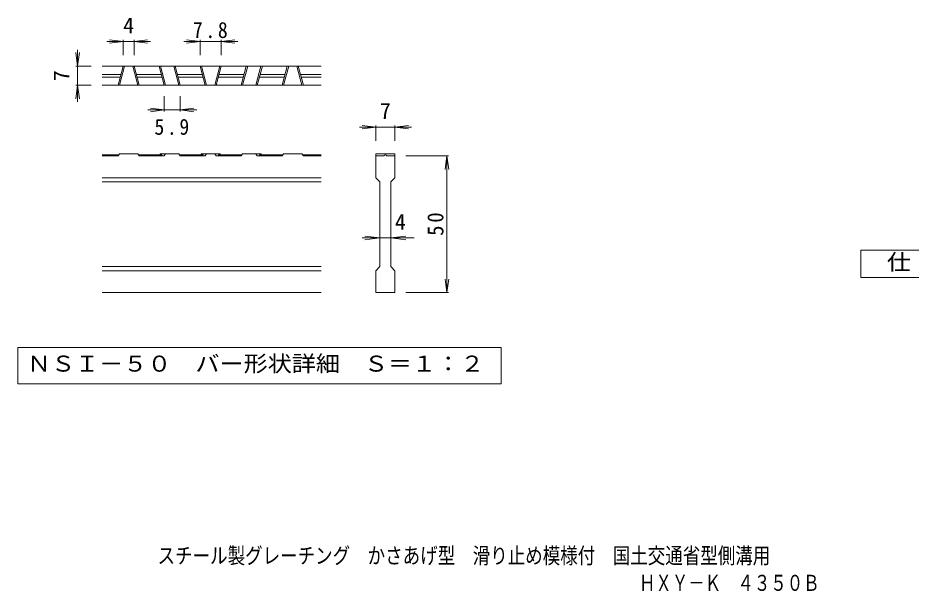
# Model space of a CAD drawing. Units: millimetres on the paper, enlarged 5 times, with parts at other scales. Extents: x -735 to 819, y -687 to 599.
# Drawn here: x -552 to 265, y -687 to -163 of the extents above; entities that cross this region are included whole.
import ezdxf
from ezdxf.enums import TextEntityAlignment as Align

# ---------------------------------------------------------------- set-up
doc = ezdxf.new("R2010")
doc.units = ezdxf.units.MM
doc.header["$LTSCALE"] = 5
for name, color, linetype, lineweight in [('D-0', 7, 'Continuous', 9), ('D-2', 3, 'Continuous', 9), ('D-4', 7, 'Continuous', 9), ('F-4_F-4ﾚｲﾔ', 2, 'Continuous', 9)]:
    doc.layers.add(name, color=color, linetype=linetype, lineweight=lineweight)
doc.layers.add('F-5_F-5ﾚｲﾔ', color=2, linetype='Continuous')
doc.styles.add('ＭＳ ゴシック', font='')
doc.styles.get('ＭＳ ゴシック').set_extended_font_data('MS Gothic')

msp = doc.modelspace()

# ---------------------------------------------------------------- linework, layer by layer
at = {"layer": 'D-0'}
msp.add_lwpolyline([(-551.579, -463.836), (-551.579, -497.062), (-109.925, -497.062), (-109.925, -463.836)], close=True, dxfattribs=at)
at = {"layer": 'D-2'}
for p, q in [((-274.502, -206.836), (-474.502, -206.836)), ((-460.049, -224.336), (-455.36, -206.836)), ((-458.755, -224.336), (-454.065, -206.836)), ((-441.964, -224.336), (-446.654, -206.836)), ((-440.67, -224.336), (-445.36, -206.836)), ((-422.549, -206.836), (-417.86, -224.336)), ((-421.255, -206.836), (-416.565, -224.336)), ((-404.464, -224.336), (-409.154, -206.836)), ((-403.17, -224.336), (-407.86, -206.836)), ((-385.049, -206.836), (-380.36, -224.336)), ((-383.755, -206.836), (-379.065, -224.336)), ((-366.964, -206.836), (-371.654, -224.336)), ((-365.67, -206.836), (-370.36, -224.336)), ((-347.549, -224.336), (-342.86, -206.836)), ((-346.255, -224.336), (-341.565, -206.836)), ((-329.464, -206.836), (-334.154, -224.336)), ((-328.17, -206.836), (-332.86, -224.336)), ((-310.049, -224.336), (-305.36, -206.836)), ((-308.755, -224.336), (-304.065, -206.836)), ((-291.964, -224.336), (-296.654, -206.836)), ((-290.67, -224.336), (-295.36, -206.836)), ((-474.502, -214.336), (-457.369, -214.336)), ((-474.502, -216.836), (-458.039, -216.836)), ((-443.35, -214.336), (-420.539, -214.336)), ((-442.68, -216.836), (-419.869, -216.836)), ((-405.85, -214.336), (-383.039, -214.336)), ((-405.18, -216.836), (-382.369, -216.836)), ((-368.35, -216.836), (-345.539, -216.836)), ((-367.68, -214.336), (-344.869, -214.336)), ((-330.85, -216.836), (-308.039, -216.836)), ((-330.18, -214.336), (-307.369, -214.336)), ((-293.35, -214.336), (-274.502, -214.336)), ((-292.68, -216.836), (-274.502, -216.836)), ((-274.502, -224.336), (-474.502, -224.336)), ((-459.402, -287.836), (-474.502, -287.836)), ((-460.049, -288.836), (-474.502, -288.836)), ((-460.049, -288.836), (-458.755, -286.836)), ((-441.964, -286.836), (-458.755, -286.836)), ((-441.964, -286.836), (-440.67, -288.836)), ((-419.869, -287.836), (-441.317, -287.836)), ((-417.86, -288.836), (-440.67, -288.836)), ((-421.255, -286.836), (-421.902, -287.836)), ((-404.464, -286.836), (-421.255, -286.836)), ((-419.869, -287.836), (-419.869, -288.836)), ((-416.565, -286.836), (-417.86, -288.836)), ((-404.464, -286.836), (-403.17, -288.836)), ((-382.369, -287.836), (-403.817, -287.836)), ((-380.36, -288.836), (-403.17, -288.836)), ((-384.402, -287.836), (-383.755, -286.836)), ((-366.964, -286.836), (-383.755, -286.836)), ((-382.369, -287.836), (-382.369, -288.836)), ((-380.36, -288.836), (-379.065, -286.836)), ((-371.654, -286.836), (-370.36, -288.836)), ((-347.549, -288.836), (-370.36, -288.836)), ((-368.35, -287.836), (-368.35, -288.836)), ((-346.902, -287.836), (-368.35, -287.836)), ((-366.317, -287.836), (-366.964, -286.836)), ((-346.255, -286.836), (-347.549, -288.836)), ((-346.255, -286.836), (-329.464, -286.836)), ((-334.154, -286.836), (-332.86, -288.836)), ((-310.049, -288.836), (-332.86, -288.836)), ((-330.85, -287.836), (-309.402, -287.836)), ((-330.85, -287.836), (-330.85, -288.836)), ((-329.464, -286.836), (-328.817, -287.836)), ((-308.755, -286.836), (-310.049, -288.836)), ((-308.755, -286.836), (-291.964, -286.836)), ((-290.67, -288.836), (-291.964, -286.836)), ((-291.317, -287.836), (-274.502, -287.836)), ((-290.67, -288.836), (-274.502, -288.836)), ((-224.502, -286.836), (-224.502, -288.836)), ((-224.502, -308.836), (-224.502, -288.836)), ((-224.502, -288.836), (-217.002, -288.836)), ((-215.777, -287.836), (-215.727, -287.836)), ((-214.502, -288.836), (-207.002, -288.836)), ((-207.002, -288.836), (-207.002, -308.836)), ((-274.502, -308.836), (-474.502, -308.836)), ((-224.502, -308.836), (-220.752, -312.586)), ((-210.752, -312.586), (-207.002, -308.836)), ((-274.502, -312.586), (-474.502, -312.586)), ((-220.752, -390.086), (-220.752, -312.586)), ((-210.752, -312.586), (-210.752, -390.086)), ((-274.502, -390.086), (-474.502, -390.086)), ((-224.502, -393.836), (-220.752, -390.086)), ((-210.752, -390.086), (-207.002, -393.836)), ((-274.502, -393.836), (-474.502, -393.836)), ((-224.502, -413.836), (-224.502, -393.836)), ((-207.002, -393.836), (-207.002, -413.836)), ((-274.502, -413.836), (-474.502, -413.836)), ((-207.002, -413.836), (-224.502, -413.836))]:
    msp.add_line(p, q, dxfattribs=at)
msp.add_lwpolyline([(-224.502, -286.836), (-207.002, -286.836), (-207.002, -288.836)], dxfattribs=at)
for centre, start, end in [((-215.777, -289.086), 90, 168.46303), ((-215.727, -289.086), 11.53696, 90)]:
    msp.add_arc(centre, 1.25, start, end, dxfattribs=at)
at = {"layer": 'D-4'}
for p, q in [((-455.36, -184.336), (-470.36, -184.336)), ((-455.36, -184.336), (-467.753, -182.704)), ((-455.36, -184.336), (-467.753, -185.967)), ((-455.36, -182.836), (-455.36, -196.836)), ((-455.36, -184.336), (-445.36, -184.336)), ((-445.36, -184.336), (-432.966, -182.704)), ((-445.36, -182.836), (-445.36, -196.836)), ((-445.36, -184.336), (-432.966, -185.967)), ((-445.36, -184.336), (-430.36, -184.336)), ((-385.049, -184.336), (-400.049, -184.336)), ((-385.049, -184.336), (-397.442, -182.704)), ((-385.049, -184.336), (-397.442, -185.967)), ((-385.049, -182.836), (-385.049, -196.836)), ((-385.049, -184.336), (-365.67, -184.336)), ((-365.67, -184.336), (-353.277, -182.704)), ((-365.67, -182.836), (-365.67, -196.836)), ((-365.67, -184.336), (-353.277, -185.967)), ((-365.67, -184.336), (-350.67, -184.336)), ((-497.002, -206.836), (-498.634, -194.443)), ((-497.002, -206.836), (-497.002, -191.836)), ((-497.002, -206.836), (-495.371, -194.443)), ((-498.502, -206.836), (-484.502, -206.836)), ((-497.002, -206.836), (-497.002, -224.336)), ((-497.002, -224.336), (-498.634, -236.729)), ((-498.502, -224.336), (-484.502, -224.336)), ((-497.002, -224.336), (-495.371, -236.729)), ((-497.002, -224.336), (-497.002, -239.336)), ((-417.86, -248.336), (-417.86, -234.336)), ((-403.17, -248.336), (-403.17, -234.336)), ((-417.86, -246.836), (-432.86, -246.836)), ((-417.86, -246.836), (-430.253, -245.204)), ((-417.86, -246.836), (-430.253, -248.468)), ((-403.17, -246.836), (-390.777, -248.468)), ((-403.17, -246.836), (-388.17, -246.836)), ((-224.502, -262.586), (-236.895, -260.955)), ((-224.502, -261.086), (-224.502, -275.086)), ((-207.002, -262.586), (-194.609, -260.955)), ((-207.002, -261.086), (-207.002, -275.086)), ((-224.502, -262.586), (-239.502, -262.586)), ((-224.502, -262.586), (-236.895, -264.218)), ((-207.002, -262.586), (-224.502, -262.586)), ((-207.002, -262.586), (-194.609, -264.218)), ((-207.002, -262.586), (-192.002, -262.586)), ((-158.002, -288.836), (-197.002, -288.836)), ((-159.502, -288.836), (-161.134, -301.229)), ((-159.502, -288.836), (-157.871, -301.229)), ((-159.502, -413.836), (-159.502, -288.836)), ((-220.752, -363.836), (-237.002, -363.836)), ((-220.752, -363.836), (-234.395, -362.204)), ((-220.752, -363.836), (-234.395, -365.468)), ((-210.752, -363.836), (-220.752, -363.836)), ((-210.752, -363.836), (-197.109, -362.204)), ((-210.752, -363.836), (-197.109, -365.468)), ((-210.752, -363.836), (-189.502, -363.836)), ((-159.502, -413.836), (-161.134, -401.443)), ((-159.502, -413.836), (-157.871, -401.443)), ((-158.002, -413.836), (-197.002, -413.836))]:
    msp.add_line(p, q, dxfattribs=at)
msp.add_lwpolyline([(-417.86, -246.836), (-403.17, -246.836), (-390.777, -245.204)], dxfattribs=at)
at = {"layer": 'F-4_F-4ﾚｲﾔ'}
msp.add_lwpolyline([(218.824, -400.141), (218.824, -375.14), (331.324, -375.14), (331.324, -400.141)], close=True, dxfattribs=at)

# ---------------------------------------------------------------- texts
at = {"layer": 'D-0', "color": 2, "style": 'ＭＳ ゴシック', "width": 1.1}
msp.add_text('ＮＳＩ－５０\u3000バー形状詳細\u3000Ｓ＝１：２', height=14.66, dxfattribs=at).set_placement((-543.252, -490.449), align=Align.BOTTOM_LEFT)
at = {"layer": 'D-4', "color": 2, "style": 'ＭＳ ゴシック'}
for s, p in [('4', (-455.36, -181.336)), ('7', (-220.752, -259.586)), ('4', (-207.002, -360.836))]:
    msp.add_text(s, height=14.66, dxfattribs=at).set_placement(p, align=Align.BOTTOM_LEFT)
msp.add_text('7', height=14.66, rotation=90, dxfattribs=at).set_placement((-500.002, -220.586), align=Align.BOTTOM_LEFT)
at = {"layer": 'D-4', "color": 2, "char_height": 14.66, "attachment_point": 7, "style": 'ＭＳ ゴシック'}
for s, insert in [('\\T1.27;\\W0.9;7.8', (-391.61, -181.336)), ('\\T1.27;\\W0.9;5.9', (-426.765, -269.836))]:
    msp.add_mtext(s, dxfattribs=dict(at, insert=insert))
at = {"layer": 'D-4', "color": 2, "insert": (-162.502, -361.961), "char_height": 14.66, "attachment_point": 7, "rotation": 90, "style": 'ＭＳ ゴシック'}
msp.add_mtext('\\T1.27;\\W0.95;50', dxfattribs=at)
at = {"layer": 'F-4_F-4ﾚｲﾔ', "style": 'ＭＳ ゴシック', "width": 1.1}
msp.add_text('仕\u3000様', height=14.66, dxfattribs=at).set_placement((242.574, -397.64), align=Align.BOTTOM_LEFT)
at = {"layer": 'F-5_F-5ﾚｲﾔ', "style": 'ＭＳ ゴシック'}
for s, width, p in [('スチール製グレーチング\u3000かさあげ型\u3000滑り止め模様付\u3000国土交通省型側溝用', 0.8, (-423.899, -665.917)), ('ＨＸＹ－Ｋ\u3000４３５０Ｂ', 0.75, (16.063, -690.831))]:
    msp.add_text(s, height=14.66, dxfattribs=dict(at, width=width)).set_placement(p, align=Align.BOTTOM_LEFT)

doc.saveas('drawing.dxf')
